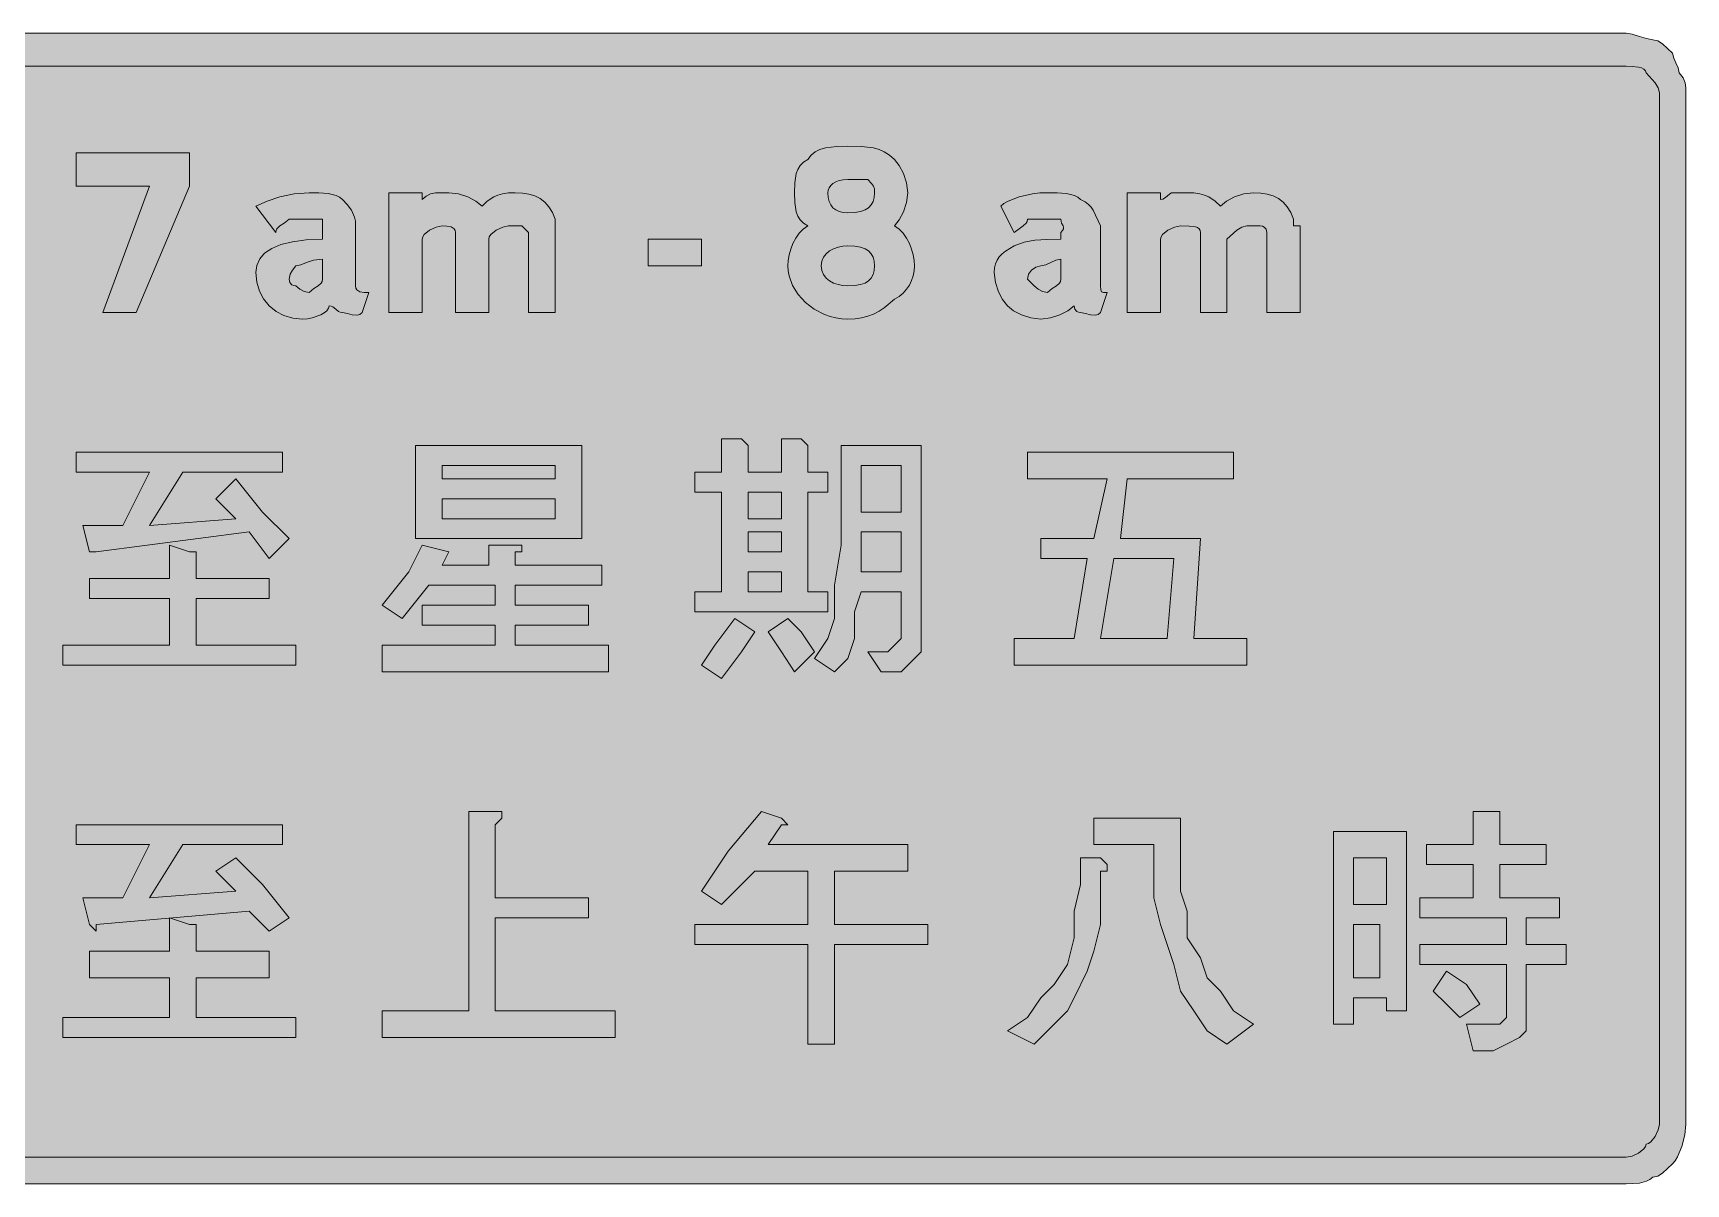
# Model space of a CAD drawing. Header units: metres. Extents: x 12 to 555, y 31 to 238.
# Drawn here: x 257 to 555.2, y 30.7 to 238.3 of the extents above; entities that cross this region are included whole.
import ezdxf

# ---------------------------------------------------------------- set-up
doc = ezdxf.new("R2010")
doc.units = ezdxf.units.M
doc.layers.add('FILL_BLACK_000000', color=7, linetype='Continuous', true_color=0x000000)
doc.layers.add('FILL_WHITE_FFFFFF', color=7, linetype='Continuous', true_color=0xffffff)

msp = doc.modelspace()

# ---------------------------------------------------------------- hatches: boundary and pattern name
at = {"layer": 'FILL_BLACK_000000', "true_color": 0x000000}
h = msp.add_hatch(color=7, dxfattribs=at)
h.dxf.hatch_style = 1
h.paths.add_polyline_path([(545.5, 238.13), (546.81, 237.72), (548.12, 237.31), (549.21, 237.12), (550.11, 236.91), (551.01, 236.37), (552.81, 234.72), (553, 233.82), (553.41, 232.92), (553.82, 232.02), (554.01, 231.12), (554.7, 230.22), (555.06, 229.32), (555.19, 228.42), (555.21, 227.52), (555.21, 41.52), (555, 39.55), (554.46, 37.47), (553.69, 35.61), (553.26, 34.88), (552.81, 34.32), (551.01, 32.67), (550.11, 32.13), (549.21, 31.92), (548.71, 31.52), (548.12, 31.23), (546.81, 30.87), (544.41, 30.72), (22.41, 30.72), (21.46, 30.78), (20.44, 30.94), (19.39, 31.23), (18.36, 31.62), (17.38, 32.13), (16.5, 32.74), (15.77, 33.48), (15.21, 34.32), (14.33, 34.53), (13.56, 35.07), (13.02, 35.84), (12.81, 36.72), (12.12, 38.31), (11.76, 39.57), (11.63, 40.6), (11.61, 41.52), (11.61, 227.52), (11.67, 228.42), (11.83, 229.32), (12.12, 230.22), (12.51, 231.12), (13.63, 232.92), (15.21, 234.72), (15.27, 235.17), (15.43, 235.6), (15.72, 236.01), (16.11, 236.37), (16.62, 236.68), (17.23, 236.91), (17.97, 237.07), (18.81, 237.12), (19.71, 237.31), (20.61, 237.72), (21.51, 238.13), (22.41, 238.32), (544.41, 238.32), (545.5, 238.13)])
h.paths.add_polyline_path([(19.95, 231.91), (18.93, 231.43), (18.06, 230.82), (17.36, 230.09), (16.84, 229.28), (16.52, 228.42), (16.41, 227.52), (16.41, 41.52), (16.43, 40.81), (16.56, 40.32), (16.92, 39.83), (17.61, 39.12), (17.63, 38.43), (17.76, 38.07), (18.12, 37.94), (18.81, 37.92), (20.61, 36.27), (21.51, 35.73), (22.41, 35.52), (544.41, 35.52), (545.48, 35.73), (546.66, 36.27), (547.62, 37.04), (547.9, 37.47), (548.01, 37.92), (548.46, 38.03), (548.89, 38.31), (549.66, 39.27), (550.2, 40.45), (550.41, 41.52), (550.41, 227.52), (550.2, 228.42), (549.66, 229.32), (548.01, 231.12), (547.9, 231.52), (547.62, 231.81), (547.19, 232.03), (546.66, 232.17), (545.48, 232.3), (544.41, 232.32), (22.41, 232.32), (21.12, 232.21), (19.95, 231.91)], flags=16)
h = msp.add_hatch(color=7, dxfattribs=at)
h.dxf.hatch_style = 1
h.paths.add_polyline_path([(400.79, 187.19), (399.79, 187.54), (397.96, 188.49), (396.36, 189.72), (395.05, 191.17), (394.05, 192.79), (393.43, 194.53), (393.27, 195.42), (393.21, 196.32), (393.27, 197.27), (393.43, 198.29), (393.72, 199.34), (394.11, 200.37), (394.62, 201.35), (395.23, 202.23), (395.97, 202.96), (396.81, 203.52), (396.02, 204.02), (395.42, 204.63), (395, 205.31), (394.71, 206.07), (394.45, 207.74), (394.41, 209.52), (394.45, 211.3), (394.71, 212.97), (395, 213.73), (395.42, 214.41), (396.02, 215.02), (396.81, 215.52), (397.37, 216.31), (398.1, 216.91), (398.98, 217.33), (399.96, 217.62), (402.04, 217.88), (404.01, 217.92), (406.5, 217.88), (408.66, 217.62), (409.65, 217.33), (410.59, 216.91), (411.51, 216.31), (412.41, 215.52), (413.29, 214.41), (414.06, 212.97), (414.6, 211.3), (414.81, 209.52), (414.6, 207.74), (414.06, 206.07), (413.29, 204.63), (412.41, 203.52), (413.25, 202.96), (413.98, 202.23), (414.6, 201.35), (415.11, 200.37), (415.5, 199.34), (415.78, 198.29), (415.95, 197.27), (416.01, 196.32), (415.95, 195.42), (415.78, 194.54), (415.5, 193.68), (415.11, 192.87), (414.6, 192.11), (413.98, 191.43), (413.25, 190.82), (412.41, 190.32), (410.59, 188.74), (409.65, 188.13), (408.66, 187.62), (407.62, 187.23), (406.5, 186.94), (405.31, 186.78), (404.01, 186.72), (402.9, 186.78), (401.82, 186.94), (400.79, 187.19)])
h.paths.add_polyline_path([(401.44, 199.41), (400.71, 199.02), (400.1, 198.51), (399.62, 197.89), (399.32, 197.16), (399.21, 196.32), (399.32, 195.48), (399.62, 194.74), (400.1, 194.13), (400.71, 193.62), (401.44, 193.23), (402.25, 192.94), (403.11, 192.78), (404.01, 192.72), (405.25, 192.78), (406.28, 192.94), (407.11, 193.23), (407.76, 193.62), (408.24, 194.13), (408.57, 194.74), (408.75, 195.48), (408.81, 196.32), (408.75, 197.16), (408.57, 197.89), (408.24, 198.51), (407.76, 199.02), (407.11, 199.41), (406.28, 199.69), (405.25, 199.86), (404.01, 199.92), (403.11, 199.86), (402.25, 199.69), (401.44, 199.41)], flags=16)
h.paths.add_polyline_path([(408.66, 210.72), (408.3, 211.21), (407.61, 211.92), (404.01, 211.92), (403.17, 211.87), (402.43, 211.71), (401.82, 211.48), (401.31, 211.17), (400.92, 210.81), (400.63, 210.4), (400.47, 209.97), (400.41, 209.52), (400.47, 208.68), (400.63, 207.94), (400.92, 207.33), (401.31, 206.82), (401.82, 206.43), (402.43, 206.14), (403.17, 205.98), (404.01, 205.92), (405.25, 205.98), (406.28, 206.14), (407.11, 206.43), (407.76, 206.82), (408.24, 207.33), (408.57, 207.94), (408.75, 208.68), (408.81, 209.52), (408.79, 210.23), (408.66, 210.72)], flags=16)
h = msp.add_hatch(color=7, dxfattribs=at)
h.dxf.hatch_style = 1
h.paths.add_polyline_path([(278.01, 210.72), (264.81, 210.72), (264.81, 216.72), (285.21, 216.72), (285.21, 210.72), (275.61, 187.92), (269.61, 187.92), (278.01, 210.72)])
h = msp.add_hatch(color=7, dxfattribs=at)
h.dxf.hatch_style = 1
h.paths.add_polyline_path([(315.96, 187.58), (315.51, 187.41), (314.61, 187.47), (313.71, 187.75), (312.81, 187.92), (312.41, 187.97), (312.1, 188.11), (311.61, 188.52), (311.12, 188.93), (310.81, 189.07), (310.41, 189.12), (310.3, 188.67), (310, 188.24), (309.52, 187.83), (308.91, 187.47), (307.37, 186.93), (306.51, 186.77), (305.61, 186.72), (303.87, 186.88), (302.27, 187.36), (300.84, 188.11), (299.61, 189.12), (298.6, 190.35), (297.85, 191.78), (297.37, 193.38), (297.21, 195.12), (297.38, 196.41), (297.9, 197.58), (298.79, 198.6), (300.06, 199.47), (301.72, 200.17), (303.79, 200.69), (306.28, 201.01), (309.21, 201.12), (309.21, 202.32), (309.21, 204.72), (306.81, 204.72), (303.21, 204.72), (302.33, 204.01), (301.56, 203.52), (301.02, 203.03), (300.86, 202.72), (300.81, 202.32), (297.21, 207.12), (299.22, 208), (301.56, 208.77), (304.13, 209.31), (306.81, 209.52), (308.59, 209.5), (310.26, 209.37), (311.7, 209.01), (312.31, 208.72), (312.81, 208.32), (313.69, 207.4), (314.46, 206.37), (315, 205.11), (315.16, 204.37), (315.21, 203.52), (315.21, 192.72), (315.26, 192.32), (315.42, 192.03), (315.96, 191.67), (316.73, 191.54), (317.61, 191.52), (316.41, 187.92), (315.96, 187.58)])
h.paths.add_polyline_path([(303.72, 192.91), (304.01, 192.77), (304.41, 192.72), (305.16, 192.12), (305.93, 191.71), (306.81, 191.52), (307.69, 192.23), (308.46, 192.72), (309, 193.21), (309.16, 193.52), (309.21, 193.92), (309.21, 197.52), (307.62, 197.33), (306.36, 196.92), (305.33, 196.51), (304.41, 196.32), (303.81, 195.57), (303.4, 194.8), (303.21, 193.92), (303.36, 193.32), (303.72, 192.91)], flags=16)
h = msp.add_hatch(color=7, dxfattribs=at)
h.dxf.hatch_style = 1
h.paths.add_polyline_path([(341.74, 203.31), (340.56, 202.77), (339.6, 202), (339.32, 201.57), (339.21, 201.12), (339.21, 187.92), (333.21, 187.92), (333.21, 202.32), (333.16, 202.72), (333, 203.01), (332.46, 203.37), (331.69, 203.5), (330.81, 203.52), (329.74, 203.31), (328.56, 202.77), (327.6, 202), (327.32, 201.57), (327.21, 201.12), (327.21, 187.92), (321.21, 187.92), (321.21, 209.52), (327.21, 209.52), (327.21, 208.32), (327.96, 208.92), (328.73, 209.33), (329.61, 209.52), (332.01, 209.52), (333.79, 209.31), (335.46, 208.77), (336.9, 208), (338.01, 207.12), (338.95, 208), (340.11, 208.77), (340.85, 209.08), (341.72, 209.31), (342.77, 209.47), (344.01, 209.52), (345.3, 209.46), (346.48, 209.28), (347.55, 208.95), (348.51, 208.47), (349.35, 207.82), (350.08, 206.99), (350.7, 205.96), (351.21, 204.72), (351.21, 203.52), (351.21, 187.92), (346.41, 187.92), (346.41, 202.32), (345.21, 203.52), (342.81, 203.52), (341.74, 203.31)])
h = msp.add_hatch(color=7, dxfattribs=at)
h.dxf.hatch_style = 1
h.paths.add_polyline_path([(449.16, 187.58), (448.71, 187.41), (447.81, 187.47), (446.91, 187.75), (446.01, 187.92), (445.61, 187.97), (445.32, 188.11), (444.96, 188.52), (444.81, 189.12), (443.7, 188.24), (442.26, 187.47), (440.59, 186.93), (438.81, 186.72), (437.03, 186.93), (435.36, 187.47), (433.92, 188.24), (432.81, 189.12), (431.93, 190.23), (431.16, 191.67), (430.62, 193.34), (430.41, 195.12), (430.47, 195.97), (430.63, 196.71), (430.92, 197.38), (431.31, 197.97), (431.82, 198.51), (432.43, 199), (434.01, 199.92), (435.83, 200.61), (437.76, 200.97), (439.92, 201.1), (442.41, 201.12), (442.41, 202.32), (442.75, 202.72), (442.92, 203.03), (442.94, 203.29), (442.86, 203.52), (442.58, 204.01), (442.41, 204.72), (440.01, 204.72), (436.41, 204.72), (436.36, 204.32), (436.2, 204.01), (435.66, 203.52), (434.89, 203.03), (434.01, 202.32), (431.61, 207.12), (432.17, 207.57), (432.92, 208), (434.91, 208.77), (437.35, 209.31), (438.66, 209.47), (440.01, 209.52), (441.79, 209.5), (443.46, 209.37), (444.9, 209.01), (445.51, 208.72), (446.01, 208.32), (446.8, 207.87), (447.42, 207.4), (447.89, 206.91), (448.26, 206.37), (449.61, 203.52), (449.61, 192.72), (449.63, 192.03), (449.76, 191.67), (450.12, 191.54), (450.81, 191.52), (449.61, 187.92), (449.16, 187.58)])
h.paths.add_polyline_path([(438.36, 192.12), (439.13, 191.71), (440.01, 191.52), (440.89, 192.23), (441.66, 192.72), (442.2, 193.21), (442.36, 193.52), (442.41, 193.92), (442.41, 197.52), (441.51, 197.33), (440.61, 196.92), (439.71, 196.51), (438.81, 196.32), (437.93, 196.11), (437.16, 195.57), (436.62, 194.8), (436.41, 193.92), (437.61, 192.72), (438.36, 192.12)], flags=16)
h = msp.add_hatch(color=7, dxfattribs=at)
h.dxf.hatch_style = 1
h.paths.add_polyline_path([(475.11, 203.31), (474.21, 202.77), (472.41, 201.12), (472.41, 187.92), (467.61, 187.92), (467.61, 202.32), (467.55, 202.72), (467.38, 203.01), (467.1, 203.23), (466.71, 203.37), (465.58, 203.5), (464.01, 203.52), (462.94, 203.31), (461.76, 202.77), (460.8, 202), (460.52, 201.57), (460.41, 201.12), (460.41, 187.92), (454.41, 187.92), (454.41, 209.52), (460.41, 209.52), (460.41, 208.32), (460.81, 208.37), (461.12, 208.51), (461.61, 208.92), (462.1, 209.33), (462.41, 209.47), (462.81, 209.52), (465.21, 209.52), (466.45, 209.47), (467.5, 209.31), (468.37, 209.08), (469.11, 208.77), (470.27, 208), (471.21, 207.12), (472.32, 208), (473.76, 208.77), (475.43, 209.31), (477.21, 209.52), (478.5, 209.46), (479.68, 209.28), (480.75, 208.95), (481.71, 208.47), (482.55, 207.82), (483.28, 206.99), (483.9, 205.96), (484.41, 204.72), (484.41, 203.52), (485.61, 203.52), (485.61, 187.92), (479.61, 187.92), (479.61, 202.32), (479.46, 202.92), (479.1, 203.33), (478.81, 203.47), (478.41, 203.52), (476.01, 203.52), (475.11, 203.31)])
h = msp.add_hatch(color=7, dxfattribs=at)
h.dxf.hatch_style = 1
h.paths.add_polyline_path([(377.61, 196.32), (368.01, 196.32), (368.01, 201.12), (377.61, 201.12), (377.61, 196.32)])
h = msp.add_hatch(color=7, dxfattribs=at)
h.dxf.hatch_style = 1
h.paths.add_polyline_path([(386.01, 163.92), (386.01, 162.72), (386.01, 159.12), (392.01, 159.12), (392.01, 165.12), (395.61, 165.12), (396.81, 163.92), (396.81, 162.72), (396.81, 159.12), (400.41, 159.12), (400.41, 155.52), (396.81, 155.52), (396.81, 137.52), (400.41, 137.52), (400.41, 133.92), (376.41, 133.92), (376.41, 137.52), (381.21, 137.52), (381.21, 155.52), (376.41, 155.52), (376.41, 159.12), (381.21, 159.12), (381.21, 165.12), (384.81, 165.12), (386.01, 163.92)])
h.paths.add_polyline_path([(386.01, 144.72), (392.01, 144.72), (392.01, 148.32), (386.01, 148.32), (386.01, 144.72)], flags=16)
h.paths.add_polyline_path([(386.01, 141.12), (386.01, 137.52), (392.01, 137.52), (392.01, 141.12), (386.01, 141.12)], flags=16)
h.paths.add_polyline_path([(392.01, 155.52), (386.01, 155.52), (386.01, 150.72), (392.01, 150.72), (392.01, 155.52)], flags=16)
h = msp.add_hatch(color=7, dxfattribs=at)
h.dxf.hatch_style = 1
h.paths.add_polyline_path([(264.81, 162.72), (302.01, 162.72), (302.01, 159.12), (284.01, 159.12), (278.01, 149.52), (293.61, 150.72), (290.01, 154.32), (293.61, 157.92), (298.41, 151.92), (303.21, 147.12), (299.61, 143.52), (296.01, 148.32), (268.41, 144.72), (267.21, 144.72), (266.01, 149.52), (273.21, 149.52), (278.01, 159.12), (264.81, 159.12), (264.81, 162.72)])
h = msp.add_hatch(color=7, dxfattribs=at)
h.dxf.hatch_style = 1
h.paths.add_polyline_path([(326.01, 163.92), (356.01, 163.92), (356.01, 147.12), (326.01, 147.12), (326.01, 163.92)])
h.paths.add_polyline_path([(330.81, 160.32), (330.81, 157.92), (351.21, 157.92), (351.21, 160.32), (330.81, 160.32)], flags=16)
h.paths.add_polyline_path([(351.21, 154.32), (330.81, 154.32), (330.81, 150.72), (351.21, 150.72), (351.21, 154.32)], flags=16)
h = msp.add_hatch(color=7, dxfattribs=at)
h.dxf.hatch_style = 1
h.paths.add_polyline_path([(417.21, 126.72), (416.01, 125.52), (414.81, 124.32), (413.61, 123.12), (410.01, 123.12), (407.61, 126.72), (411.21, 126.72), (412.41, 127.92), (413.61, 129.12), (413.61, 137.52), (406.41, 137.52), (405.21, 133.92), (405.21, 129.12), (404.01, 125.52), (401.61, 123.12), (398.01, 125.52), (400.41, 129.12), (401.61, 132.72), (401.61, 138.72), (402.81, 145.92), (402.81, 163.92), (417.21, 163.92), (417.21, 129.12), (417.21, 126.72)])
h.paths.add_polyline_path([(406.41, 148.32), (406.41, 141.12), (413.61, 141.12), (413.61, 148.32), (406.41, 148.32)], flags=16)
h.paths.add_polyline_path([(413.61, 160.32), (406.41, 160.32), (406.41, 151.92), (413.61, 151.92), (413.61, 160.32)], flags=16)
h = msp.add_hatch(color=7, dxfattribs=at)
h.dxf.hatch_style = 1
h.paths.add_polyline_path([(473.61, 157.92), (454.41, 157.92), (453.21, 147.12), (467.61, 147.12), (466.41, 129.12), (476.01, 129.12), (476.01, 124.32), (434.01, 124.32), (434.01, 129.12), (444.81, 129.12), (447.21, 143.52), (438.81, 143.52), (438.81, 147.12), (448.41, 147.12), (450.81, 157.92), (436.41, 157.92), (436.41, 162.72), (473.61, 162.72), (473.61, 157.92)])
h.paths.add_polyline_path([(462.81, 143.52), (452.01, 143.52), (449.61, 129.12), (461.61, 129.12), (462.81, 143.52)], flags=16)
h = msp.add_hatch(color=7, dxfattribs=at)
h.dxf.hatch_style = 1
h.paths.add_polyline_path([(262.41, 127.92), (281.61, 127.92), (281.61, 136.32), (267.21, 136.32), (267.21, 139.92), (281.61, 139.92), (281.61, 145.92), (285.21, 144.72), (286.41, 144.72), (286.41, 143.52), (286.41, 139.92), (299.61, 139.92), (299.61, 136.32), (286.41, 136.32), (286.41, 127.92), (304.41, 127.92), (304.41, 124.32), (262.41, 124.32), (262.41, 127.92)])
h = msp.add_hatch(color=7, dxfattribs=at)
h.dxf.hatch_style = 1
h.paths.add_polyline_path([(330.81, 142.32), (339.21, 142.32), (339.21, 145.92), (344.01, 145.92), (345.21, 145.92), (345.21, 144.72), (344.01, 144.72), (344.01, 142.32), (359.61, 142.32), (359.61, 138.72), (344.01, 138.72), (344.01, 135.12), (357.21, 135.12), (357.21, 131.52), (344.01, 131.52), (344.01, 127.92), (360.81, 127.92), (360.81, 123.12), (320.01, 123.12), (320.01, 127.92), (340.41, 127.92), (340.41, 131.52), (327.21, 131.52), (327.21, 135.12), (340.41, 135.12), (340.41, 138.72), (328.41, 138.72), (323.61, 132.72), (320.01, 135.12), (324.81, 141.12), (327.21, 145.92), (332.01, 144.72), (330.81, 142.32)])
h = msp.add_hatch(color=7, dxfattribs=at)
h.dxf.hatch_style = 1
h.paths.add_polyline_path([(380.01, 127.92), (383.61, 132.72), (387.21, 130.32), (384.81, 126.72), (381.21, 121.92), (377.61, 124.32), (380.01, 127.92)])
h = msp.add_hatch(color=7, dxfattribs=at)
h.dxf.hatch_style = 1
h.paths.add_polyline_path([(395.61, 130.32), (398.01, 126.72), (394.41, 123.12), (392.01, 126.72), (389.61, 130.32), (393.21, 132.72), (395.61, 130.32)])
h = msp.add_hatch(color=7, dxfattribs=at)
h.dxf.hatch_style = 1
h.paths.add_polyline_path([(264.81, 95.52), (302.01, 95.52), (302.01, 91.92), (284.01, 91.92), (278.01, 82.32), (293.61, 83.52), (290.01, 87.12), (293.61, 89.52), (298.41, 84.72), (303.21, 78.72), (299.61, 76.32), (296.01, 79.92), (268.41, 77.52), (268.41, 76.32), (267.21, 77.52), (266.01, 82.32), (273.21, 82.32), (278.01, 91.92), (264.81, 91.92), (264.81, 95.52)])
h = msp.add_hatch(color=7, dxfattribs=at)
h.dxf.hatch_style = 1
h.paths.add_polyline_path([(341.61, 97.92), (341.61, 96.72), (340.41, 95.52), (340.41, 82.32), (357.21, 82.32), (357.21, 78.72), (340.41, 78.72), (340.41, 61.92), (362.01, 61.92), (362.01, 57.12), (320.01, 57.12), (320.01, 61.92), (335.61, 61.92), (335.61, 97.92), (339.21, 97.92), (341.61, 97.92)])
h = msp.add_hatch(color=7, dxfattribs=at)
h.dxf.hatch_style = 1
h.paths.add_polyline_path([(382.41, 90.72), (388.41, 97.92), (392.01, 96.72), (393.21, 95.52), (392.01, 95.52), (389.61, 91.92), (414.81, 91.92), (414.81, 87.12), (401.61, 87.12), (401.61, 77.52), (418.41, 77.52), (418.41, 73.92), (401.61, 73.92), (401.61, 55.92), (396.81, 55.92), (396.81, 73.92), (376.41, 73.92), (376.41, 77.52), (396.81, 77.52), (396.81, 87.12), (387.21, 87.12), (381.21, 81.12), (377.61, 83.52), (382.41, 90.72)])
h = msp.add_hatch(color=7, dxfattribs=at)
h.dxf.hatch_style = 1
h.paths.add_polyline_path([(464.01, 96.72), (464.01, 88.32), (464.01, 83.52), (465.21, 79.92), (465.21, 75.12), (467.61, 71.52), (468.81, 67.92), (471.21, 65.52), (473.61, 61.92), (477.21, 59.52), (472.41, 55.92), (468.81, 58.32), (466.41, 61.92), (464.01, 65.52), (462.81, 70.32), (461.61, 73.92), (460.41, 77.52), (459.21, 82.32), (459.21, 87.12), (459.21, 91.92), (448.41, 91.92), (448.41, 96.72), (464.01, 96.72)])
h = msp.add_hatch(color=7, dxfattribs=at)
h.dxf.hatch_style = 1
h.paths.add_polyline_path([(516.81, 88.32), (508.41, 88.32), (508.41, 91.92), (516.81, 91.92), (516.81, 97.92), (521.61, 97.92), (521.61, 96.72), (521.61, 95.52), (521.61, 91.92), (530.01, 91.92), (530.01, 88.32), (521.61, 88.32), (521.61, 82.32), (532.41, 82.32), (532.41, 78.72), (526.41, 78.72), (526.41, 73.92), (533.61, 73.92), (533.61, 70.32), (526.41, 70.32), (526.41, 60.72), (526.41, 58.32), (525.21, 57.12), (522.81, 55.92), (520.41, 54.72), (516.81, 54.72), (515.61, 59.52), (520.41, 59.52), (521.61, 59.52), (522.81, 60.72), (522.81, 61.92), (522.81, 70.32), (507.21, 70.32), (507.21, 73.92), (522.81, 73.92), (522.81, 78.72), (507.21, 78.72), (507.21, 82.32), (516.81, 82.32), (516.81, 88.32)])
h = msp.add_hatch(color=7, dxfattribs=at)
h.dxf.hatch_style = 1
h.paths.add_polyline_path([(501.21, 61.92), (501.21, 64.32), (495.21, 64.32), (495.21, 59.52), (491.61, 59.52), (491.61, 61.92), (491.61, 94.32), (504.81, 94.32), (504.81, 61.92), (501.21, 61.92)])
h.paths.add_polyline_path([(495.21, 89.52), (495.21, 81.12), (501.21, 81.12), (501.21, 89.52), (495.21, 89.52)], flags=16)
h.paths.add_polyline_path([(500.01, 77.52), (495.21, 77.52), (495.21, 67.92), (500.01, 67.92), (500.01, 77.52)], flags=16)
h = msp.add_hatch(color=7, dxfattribs=at)
h.dxf.hatch_style = 1
h.paths.add_polyline_path([(436.41, 60.72), (438.81, 64.32), (441.21, 66.72), (443.61, 70.32), (444.81, 75.12), (444.81, 79.92), (446.01, 84.72), (446.01, 89.52), (449.61, 89.52), (450.81, 88.32), (450.81, 87.12), (449.61, 87.12), (449.61, 82.32), (449.61, 77.52), (448.41, 72.72), (447.21, 69.12), (444.81, 64.32), (443.61, 61.92), (440.01, 58.32), (437.61, 55.92), (432.81, 58.32), (436.41, 60.72)])
h = msp.add_hatch(color=7, dxfattribs=at)
h.dxf.hatch_style = 1
h.paths.add_polyline_path([(262.41, 60.72), (281.61, 60.72), (281.61, 67.92), (267.21, 67.92), (267.21, 72.72), (281.61, 72.72), (281.61, 78.72), (285.21, 77.52), (286.41, 77.52), (286.41, 76.32), (286.41, 72.72), (299.61, 72.72), (299.61, 67.92), (286.41, 67.92), (286.41, 60.72), (304.41, 60.72), (304.41, 57.12), (262.41, 57.12), (262.41, 60.72)])
h = msp.add_hatch(color=7, dxfattribs=at)
h.dxf.hatch_style = 1
h.paths.add_polyline_path([(515.61, 66.72), (518.01, 63.12), (514.41, 60.72), (512.01, 63.12), (509.61, 65.52), (512.01, 69.12), (515.61, 66.72)])
at = {"layer": 'FILL_WHITE_FFFFFF', "true_color": 0xffffff}
h = msp.add_hatch(color=7, dxfattribs=at)
h.dxf.hatch_style = 1
h.paths.add_polyline_path([(544.41, 232.32), (545.48, 232.3), (546.66, 232.17), (547.19, 232.03), (547.62, 231.81), (547.9, 231.52), (548.01, 231.12), (549.66, 229.32), (550.2, 228.42), (550.41, 227.52), (550.41, 41.52), (550.2, 40.45), (549.66, 39.27), (548.89, 38.31), (548.46, 38.03), (548.01, 37.92), (547.9, 37.47), (547.62, 37.04), (546.66, 36.27), (545.48, 35.73), (544.41, 35.52), (22.41, 35.52), (21.51, 35.73), (20.61, 36.27), (18.81, 37.92), (18.36, 38.03), (17.93, 38.31), (17.16, 39.27), (16.62, 40.45), (16.41, 41.52), (16.41, 227.52), (16.62, 228.42), (17.16, 229.32), (18.81, 231.12), (19.71, 231.81), (20.61, 232.17), (21.51, 232.3), (22.41, 232.32), (544.41, 232.32)])

# ---------------------------------------------------------------- linework, layer by layer
at = {"layer": 'FILL_BLACK_000000', "lineweight": 0, "true_color": 0x000000}
for points in [[(22.41, 238.32), (544.41, 238.32), (545.5, 238.13), (546.81, 237.72), (548.12, 237.31), (549.21, 237.12), (550.11, 236.91), (551.01, 236.37), (552.81, 234.72), (553, 233.82), (553.41, 232.92), (553.82, 232.02), (554.01, 231.12), (554.7, 230.22), (555.06, 229.32), (555.19, 228.42), (555.21, 227.52), (555.21, 41.52), (555, 39.55), (554.46, 37.47), (553.69, 35.61), (553.26, 34.88), (552.81, 34.32), (551.01, 32.67), (550.11, 32.13), (549.21, 31.92), (548.71, 31.52), (548.12, 31.23), (546.81, 30.87), (544.41, 30.72), (22.41, 30.72)], [(22.41, 35.52), (544.41, 35.52), (545.48, 35.73), (546.66, 36.27), (547.62, 37.04), (547.9, 37.47), (548.01, 37.92), (548.46, 38.03), (548.89, 38.31), (549.66, 39.27), (550.2, 40.45), (550.41, 41.52), (550.41, 227.52), (550.2, 228.42), (549.66, 229.32), (548.01, 231.12), (547.9, 231.52), (547.62, 231.81), (547.19, 232.03), (546.66, 232.17), (545.48, 232.3), (544.41, 232.32), (22.41, 232.32)]]:
    msp.add_lwpolyline(points, dxfattribs=at)
for points in [[(400.79, 187.19), (399.79, 187.54), (397.96, 188.49), (396.36, 189.72), (395.05, 191.17), (394.05, 192.79), (393.43, 194.53), (393.27, 195.42), (393.21, 196.32), (393.27, 197.27), (393.43, 198.29), (393.72, 199.34), (394.11, 200.37), (394.62, 201.35), (395.23, 202.23), (395.97, 202.96), (396.81, 203.52), (396.02, 204.02), (395.42, 204.63), (395, 205.31), (394.71, 206.07), (394.45, 207.74), (394.41, 209.52), (394.45, 211.3), (394.71, 212.97), (395, 213.73), (395.42, 214.41), (396.02, 215.02), (396.81, 215.52), (397.37, 216.31), (398.1, 216.91), (398.98, 217.33), (399.96, 217.62), (402.04, 217.88), (404.01, 217.92), (406.5, 217.88), (408.66, 217.62), (409.65, 217.33), (410.59, 216.91), (411.51, 216.31), (412.41, 215.52), (413.29, 214.41), (414.06, 212.97), (414.6, 211.3), (414.81, 209.52), (414.6, 207.74), (414.06, 206.07), (413.29, 204.63), (412.41, 203.52), (413.25, 202.96), (413.98, 202.23), (414.6, 201.35), (415.11, 200.37), (415.5, 199.34), (415.78, 198.29), (415.95, 197.27), (416.01, 196.32), (415.95, 195.42), (415.78, 194.54), (415.5, 193.68), (415.11, 192.87), (414.6, 192.11), (413.98, 191.43), (413.25, 190.82), (412.41, 190.32), (410.59, 188.74), (409.65, 188.13), (408.66, 187.62), (407.62, 187.23), (406.5, 186.94), (405.31, 186.78), (404.01, 186.72), (402.9, 186.78), (401.82, 186.94)], [(278.01, 210.72), (264.81, 210.72), (264.81, 216.72), (285.21, 216.72), (285.21, 210.72), (275.61, 187.92), (269.61, 187.92)], [(408.66, 210.72), (408.3, 211.21), (407.61, 211.92), (404.01, 211.92), (403.17, 211.87), (402.43, 211.71), (401.82, 211.48), (401.31, 211.17), (400.92, 210.81), (400.63, 210.4), (400.47, 209.97), (400.41, 209.52), (400.47, 208.68), (400.63, 207.94), (400.92, 207.33), (401.31, 206.82), (401.82, 206.43), (402.43, 206.14), (403.17, 205.98), (404.01, 205.92), (405.25, 205.98), (406.28, 206.14), (407.11, 206.43), (407.76, 206.82), (408.24, 207.33), (408.57, 207.94), (408.75, 208.68), (408.81, 209.52), (408.79, 210.23)], [(315.96, 187.58), (315.51, 187.41), (314.61, 187.47), (313.71, 187.75), (312.81, 187.92), (312.41, 187.97), (312.1, 188.11), (311.61, 188.52), (311.12, 188.93), (310.81, 189.07), (310.41, 189.12), (310.3, 188.67), (310, 188.24), (309.52, 187.83), (308.91, 187.47), (307.37, 186.93), (306.51, 186.77), (305.61, 186.72), (303.87, 186.88), (302.27, 187.36), (300.84, 188.11), (299.61, 189.12), (298.6, 190.35), (297.85, 191.78), (297.37, 193.38), (297.21, 195.12), (297.38, 196.41), (297.9, 197.58), (298.79, 198.6), (300.06, 199.47), (301.72, 200.17), (303.79, 200.69), (306.28, 201.01), (309.21, 201.12), (309.21, 202.32), (309.21, 204.72), (306.81, 204.72), (303.21, 204.72), (302.33, 204.01), (301.56, 203.52), (301.02, 203.03), (300.86, 202.72), (300.81, 202.32), (297.21, 207.12), (299.22, 208), (301.56, 208.77), (304.13, 209.31), (306.81, 209.52), (308.59, 209.5), (310.26, 209.37), (311.7, 209.01), (312.31, 208.72), (312.81, 208.32), (313.69, 207.4), (314.46, 206.37), (315, 205.11), (315.16, 204.37), (315.21, 203.52), (315.21, 192.72), (315.26, 192.32), (315.42, 192.03), (315.96, 191.67), (316.73, 191.54), (317.61, 191.52), (316.41, 187.92)], [(341.74, 203.31), (340.56, 202.77), (339.6, 202), (339.32, 201.57), (339.21, 201.12), (339.21, 187.92), (333.21, 187.92), (333.21, 202.32), (333.16, 202.72), (333, 203.01), (332.46, 203.37), (331.69, 203.5), (330.81, 203.52), (329.74, 203.31), (328.56, 202.77), (327.6, 202), (327.32, 201.57), (327.21, 201.12), (327.21, 187.92), (321.21, 187.92), (321.21, 209.52), (327.21, 209.52), (327.21, 208.32), (327.96, 208.92), (328.73, 209.33), (329.61, 209.52), (332.01, 209.52), (333.79, 209.31), (335.46, 208.77), (336.9, 208), (338.01, 207.12), (338.95, 208), (340.11, 208.77), (340.85, 209.08), (341.72, 209.31), (342.77, 209.47), (344.01, 209.52), (345.3, 209.46), (346.48, 209.28), (347.55, 208.95), (348.51, 208.47), (349.35, 207.82), (350.08, 206.99), (350.7, 205.96), (351.21, 204.72), (351.21, 203.52), (351.21, 187.92), (346.41, 187.92), (346.41, 202.32), (345.21, 203.52), (342.81, 203.52)], [(449.16, 187.58), (448.71, 187.41), (447.81, 187.47), (446.91, 187.75), (446.01, 187.92), (445.61, 187.97), (445.32, 188.11), (444.96, 188.52), (444.81, 189.12), (443.7, 188.24), (442.26, 187.47), (440.59, 186.93), (438.81, 186.72), (437.03, 186.93), (435.36, 187.47), (433.92, 188.24), (432.81, 189.12), (431.93, 190.23), (431.16, 191.67), (430.62, 193.34), (430.41, 195.12), (430.47, 195.97), (430.63, 196.71), (430.92, 197.38), (431.31, 197.97), (431.82, 198.51), (432.43, 199), (434.01, 199.92), (435.83, 200.61), (437.76, 200.97), (439.92, 201.1), (442.41, 201.12), (442.41, 202.32), (442.75, 202.72), (442.92, 203.03), (442.94, 203.29), (442.86, 203.52), (442.58, 204.01), (442.41, 204.72), (440.01, 204.72), (436.41, 204.72), (436.36, 204.32), (436.2, 204.01), (435.66, 203.52), (434.89, 203.03), (434.01, 202.32), (431.61, 207.12), (432.17, 207.57), (432.92, 208), (434.91, 208.77), (437.35, 209.31), (438.66, 209.47), (440.01, 209.52), (441.79, 209.5), (443.46, 209.37), (444.9, 209.01), (445.51, 208.72), (446.01, 208.32), (446.8, 207.87), (447.42, 207.4), (447.89, 206.91), (448.26, 206.37), (449.61, 203.52), (449.61, 192.72), (449.63, 192.03), (449.76, 191.67), (450.12, 191.54), (450.81, 191.52), (449.61, 187.92)], [(475.11, 203.31), (474.21, 202.77), (472.41, 201.12), (472.41, 187.92), (467.61, 187.92), (467.61, 202.32), (467.55, 202.72), (467.38, 203.01), (467.1, 203.23), (466.71, 203.37), (465.58, 203.5), (464.01, 203.52), (462.94, 203.31), (461.76, 202.77), (460.8, 202), (460.52, 201.57), (460.41, 201.12), (460.41, 187.92), (454.41, 187.92), (454.41, 209.52), (460.41, 209.52), (460.41, 208.32), (460.81, 208.37), (461.12, 208.51), (461.61, 208.92), (462.1, 209.33), (462.41, 209.47), (462.81, 209.52), (465.21, 209.52), (466.45, 209.47), (467.5, 209.31), (468.37, 209.08), (469.11, 208.77), (470.27, 208), (471.21, 207.12), (472.32, 208), (473.76, 208.77), (475.43, 209.31), (477.21, 209.52), (478.5, 209.46), (479.68, 209.28), (480.75, 208.95), (481.71, 208.47), (482.55, 207.82), (483.28, 206.99), (483.9, 205.96), (484.41, 204.72), (484.41, 203.52), (485.61, 203.52), (485.61, 187.92), (479.61, 187.92), (479.61, 202.32), (479.46, 202.92), (479.1, 203.33), (478.81, 203.47), (478.41, 203.52), (476.01, 203.52)], [(377.61, 196.32), (368.01, 196.32), (368.01, 201.12), (377.61, 201.12)], [(401.44, 199.41), (400.71, 199.02), (400.1, 198.51), (399.62, 197.89), (399.32, 197.16), (399.21, 196.32), (399.32, 195.48), (399.62, 194.74), (400.1, 194.13), (400.71, 193.62), (401.44, 193.23), (402.25, 192.94), (403.11, 192.78), (404.01, 192.72), (405.25, 192.78), (406.28, 192.94), (407.11, 193.23), (407.76, 193.62), (408.24, 194.13), (408.57, 194.74), (408.75, 195.48), (408.81, 196.32), (408.75, 197.16), (408.57, 197.89), (408.24, 198.51), (407.76, 199.02), (407.11, 199.41), (406.28, 199.69), (405.25, 199.86), (404.01, 199.92), (403.11, 199.86), (402.25, 199.69)], [(303.72, 192.91), (304.01, 192.77), (304.41, 192.72), (305.16, 192.12), (305.93, 191.71), (306.81, 191.52), (307.69, 192.23), (308.46, 192.72), (309, 193.21), (309.16, 193.52), (309.21, 193.92), (309.21, 197.52), (307.62, 197.33), (306.36, 196.92), (305.33, 196.51), (304.41, 196.32), (303.81, 195.57), (303.4, 194.8), (303.21, 193.92), (303.36, 193.32)], [(438.36, 192.12), (439.13, 191.71), (440.01, 191.52), (440.89, 192.23), (441.66, 192.72), (442.2, 193.21), (442.36, 193.52), (442.41, 193.92), (442.41, 197.52), (441.51, 197.33), (440.61, 196.92), (439.71, 196.51), (438.81, 196.32), (437.93, 196.11), (437.16, 195.57), (436.62, 194.8), (436.41, 193.92), (437.61, 192.72)], [(386.01, 163.92), (386.01, 162.72), (386.01, 159.12), (392.01, 159.12), (392.01, 165.12), (395.61, 165.12), (396.81, 163.92), (396.81, 162.72), (396.81, 159.12), (400.41, 159.12), (400.41, 155.52), (396.81, 155.52), (396.81, 137.52), (400.41, 137.52), (400.41, 133.92), (376.41, 133.92), (376.41, 137.52), (381.21, 137.52), (381.21, 155.52), (376.41, 155.52), (376.41, 159.12), (381.21, 159.12), (381.21, 165.12), (384.81, 165.12)], [(264.81, 162.72), (302.01, 162.72), (302.01, 159.12), (284.01, 159.12), (278.01, 149.52), (293.61, 150.72), (290.01, 154.32), (293.61, 157.92), (298.41, 151.92), (303.21, 147.12), (299.61, 143.52), (296.01, 148.32), (268.41, 144.72), (267.21, 144.72), (266.01, 149.52), (273.21, 149.52), (278.01, 159.12), (264.81, 159.12)], [(326.01, 163.92), (356.01, 163.92), (356.01, 147.12), (326.01, 147.12)], [(417.21, 126.72), (416.01, 125.52), (414.81, 124.32), (413.61, 123.12), (410.01, 123.12), (407.61, 126.72), (411.21, 126.72), (412.41, 127.92), (413.61, 129.12), (413.61, 137.52), (406.41, 137.52), (405.21, 133.92), (405.21, 129.12), (404.01, 125.52), (401.61, 123.12), (398.01, 125.52), (400.41, 129.12), (401.61, 132.72), (401.61, 138.72), (402.81, 145.92), (402.81, 163.92), (417.21, 163.92), (417.21, 129.12)], [(473.61, 157.92), (454.41, 157.92), (453.21, 147.12), (467.61, 147.12), (466.41, 129.12), (476.01, 129.12), (476.01, 124.32), (434.01, 124.32), (434.01, 129.12), (444.81, 129.12), (447.21, 143.52), (438.81, 143.52), (438.81, 147.12), (448.41, 147.12), (450.81, 157.92), (436.41, 157.92), (436.41, 162.72), (473.61, 162.72)], [(330.81, 160.32), (330.81, 157.92), (351.21, 157.92), (351.21, 160.32)], [(413.61, 160.32), (406.41, 160.32), (406.41, 151.92), (413.61, 151.92)], [(392.01, 155.52), (386.01, 155.52), (386.01, 150.72), (392.01, 150.72)], [(351.21, 154.32), (330.81, 154.32), (330.81, 150.72), (351.21, 150.72)], [(386.01, 144.72), (392.01, 144.72), (392.01, 148.32), (386.01, 148.32)], [(406.41, 148.32), (406.41, 141.12), (413.61, 141.12), (413.61, 148.32)], [(262.41, 127.92), (281.61, 127.92), (281.61, 136.32), (267.21, 136.32), (267.21, 139.92), (281.61, 139.92), (281.61, 145.92), (285.21, 144.72), (286.41, 144.72), (286.41, 143.52), (286.41, 139.92), (299.61, 139.92), (299.61, 136.32), (286.41, 136.32), (286.41, 127.92), (304.41, 127.92), (304.41, 124.32), (262.41, 124.32)], [(330.81, 142.32), (339.21, 142.32), (339.21, 145.92), (344.01, 145.92), (345.21, 145.92), (345.21, 144.72), (344.01, 144.72), (344.01, 142.32), (359.61, 142.32), (359.61, 138.72), (344.01, 138.72), (344.01, 135.12), (357.21, 135.12), (357.21, 131.52), (344.01, 131.52), (344.01, 127.92), (360.81, 127.92), (360.81, 123.12), (320.01, 123.12), (320.01, 127.92), (340.41, 127.92), (340.41, 131.52), (327.21, 131.52), (327.21, 135.12), (340.41, 135.12), (340.41, 138.72), (328.41, 138.72), (323.61, 132.72), (320.01, 135.12), (324.81, 141.12), (327.21, 145.92), (332.01, 144.72)], [(462.81, 143.52), (452.01, 143.52), (449.61, 129.12), (461.61, 129.12)], [(386.01, 141.12), (386.01, 137.52), (392.01, 137.52), (392.01, 141.12)], [(380.01, 127.92), (383.61, 132.72), (387.21, 130.32), (384.81, 126.72), (381.21, 121.92), (377.61, 124.32)], [(395.61, 130.32), (398.01, 126.72), (394.41, 123.12), (392.01, 126.72), (389.61, 130.32), (393.21, 132.72)], [(264.81, 95.52), (302.01, 95.52), (302.01, 91.92), (284.01, 91.92), (278.01, 82.32), (293.61, 83.52), (290.01, 87.12), (293.61, 89.52), (298.41, 84.72), (303.21, 78.72), (299.61, 76.32), (296.01, 79.92), (268.41, 77.52), (268.41, 76.32), (267.21, 77.52), (266.01, 82.32), (273.21, 82.32), (278.01, 91.92), (264.81, 91.92)], [(341.61, 97.92), (341.61, 96.72), (340.41, 95.52), (340.41, 82.32), (357.21, 82.32), (357.21, 78.72), (340.41, 78.72), (340.41, 61.92), (362.01, 61.92), (362.01, 57.12), (320.01, 57.12), (320.01, 61.92), (335.61, 61.92), (335.61, 97.92), (339.21, 97.92)], [(382.41, 90.72), (388.41, 97.92), (392.01, 96.72), (393.21, 95.52), (392.01, 95.52), (389.61, 91.92), (414.81, 91.92), (414.81, 87.12), (401.61, 87.12), (401.61, 77.52), (418.41, 77.52), (418.41, 73.92), (401.61, 73.92), (401.61, 55.92), (396.81, 55.92), (396.81, 73.92), (376.41, 73.92), (376.41, 77.52), (396.81, 77.52), (396.81, 87.12), (387.21, 87.12), (381.21, 81.12), (377.61, 83.52)], [(464.01, 96.72), (464.01, 88.32), (464.01, 83.52), (465.21, 79.92), (465.21, 75.12), (467.61, 71.52), (468.81, 67.92), (471.21, 65.52), (473.61, 61.92), (477.21, 59.52), (472.41, 55.92), (468.81, 58.32), (466.41, 61.92), (464.01, 65.52), (462.81, 70.32), (461.61, 73.92), (460.41, 77.52), (459.21, 82.32), (459.21, 87.12), (459.21, 91.92), (448.41, 91.92), (448.41, 96.72)], [(516.81, 88.32), (508.41, 88.32), (508.41, 91.92), (516.81, 91.92), (516.81, 97.92), (521.61, 97.92), (521.61, 96.72), (521.61, 95.52), (521.61, 91.92), (530.01, 91.92), (530.01, 88.32), (521.61, 88.32), (521.61, 82.32), (532.41, 82.32), (532.41, 78.72), (526.41, 78.72), (526.41, 73.92), (533.61, 73.92), (533.61, 70.32), (526.41, 70.32), (526.41, 60.72), (526.41, 58.32), (525.21, 57.12), (522.81, 55.92), (520.41, 54.72), (516.81, 54.72), (515.61, 59.52), (520.41, 59.52), (521.61, 59.52), (522.81, 60.72), (522.81, 61.92), (522.81, 70.32), (507.21, 70.32), (507.21, 73.92), (522.81, 73.92), (522.81, 78.72), (507.21, 78.72), (507.21, 82.32), (516.81, 82.32)], [(501.21, 61.92), (501.21, 64.32), (495.21, 64.32), (495.21, 59.52), (491.61, 59.52), (491.61, 61.92), (491.61, 94.32), (504.81, 94.32), (504.81, 61.92)], [(436.41, 60.72), (438.81, 64.32), (441.21, 66.72), (443.61, 70.32), (444.81, 75.12), (444.81, 79.92), (446.01, 84.72), (446.01, 89.52), (449.61, 89.52), (450.81, 88.32), (450.81, 87.12), (449.61, 87.12), (449.61, 82.32), (449.61, 77.52), (448.41, 72.72), (447.21, 69.12), (444.81, 64.32), (443.61, 61.92), (440.01, 58.32), (437.61, 55.92), (432.81, 58.32)], [(495.21, 89.52), (495.21, 81.12), (501.21, 81.12), (501.21, 89.52)], [(262.41, 60.72), (281.61, 60.72), (281.61, 67.92), (267.21, 67.92), (267.21, 72.72), (281.61, 72.72), (281.61, 78.72), (285.21, 77.52), (286.41, 77.52), (286.41, 76.32), (286.41, 72.72), (299.61, 72.72), (299.61, 67.92), (286.41, 67.92), (286.41, 60.72), (304.41, 60.72), (304.41, 57.12), (262.41, 57.12)], [(500.01, 77.52), (495.21, 77.52), (495.21, 67.92), (500.01, 67.92)], [(515.61, 66.72), (518.01, 63.12), (514.41, 60.72), (512.01, 63.12), (509.61, 65.52), (512.01, 69.12)]]:
    msp.add_lwpolyline(points, close=True, dxfattribs=at)
at = {"layer": 'FILL_WHITE_FFFFFF', "lineweight": 0, "true_color": 0xffffff}
msp.add_lwpolyline([(22.41, 232.32), (544.41, 232.32), (545.48, 232.3), (546.66, 232.17), (547.19, 232.03), (547.62, 231.81), (547.9, 231.52), (548.01, 231.12), (549.66, 229.32), (550.2, 228.42), (550.41, 227.52), (550.41, 41.52), (550.2, 40.45), (549.66, 39.27), (548.89, 38.31), (548.46, 38.03), (548.01, 37.92), (547.9, 37.47), (547.62, 37.04), (546.66, 36.27), (545.48, 35.73), (544.41, 35.52), (22.41, 35.52)], dxfattribs=at)

doc.saveas('drawing.dxf')
